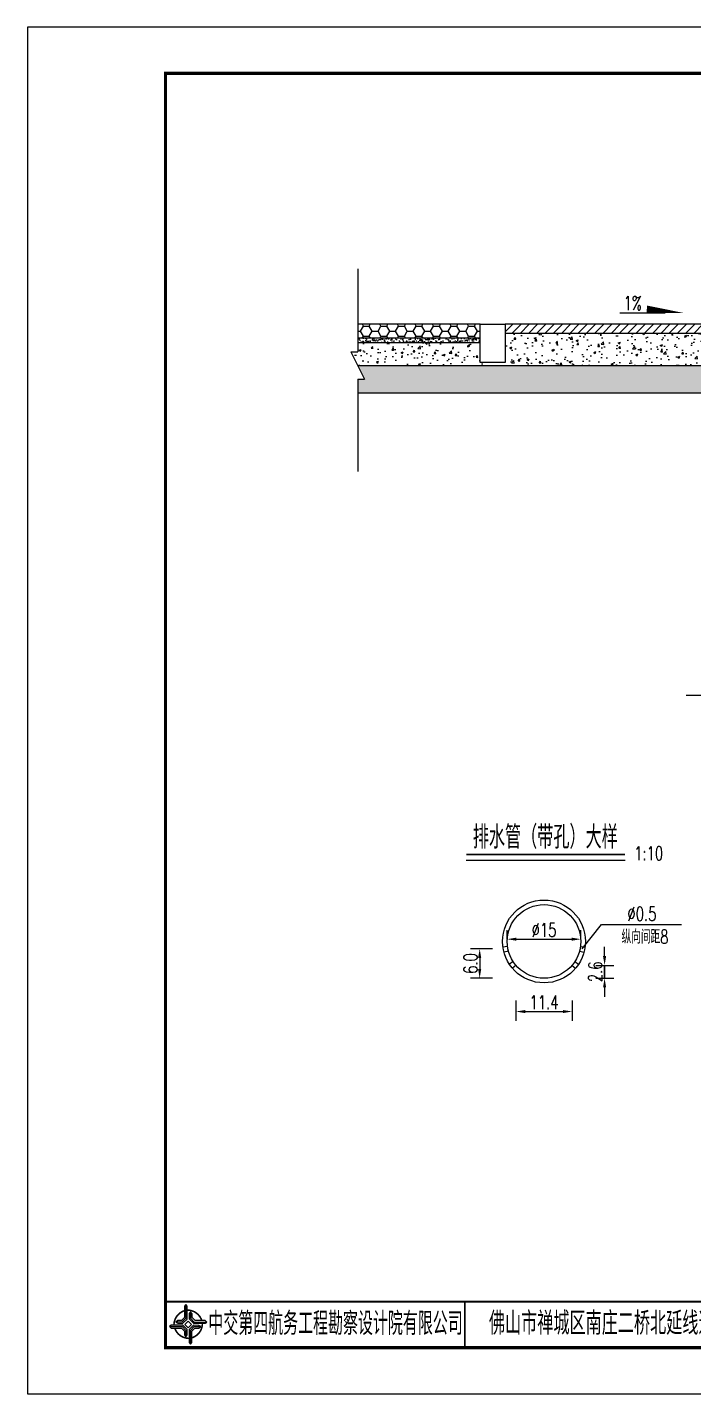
# Model space of a CAD drawing. Extents: x 112 to 532, y -1310 to -990.
# Drawn here: x 111.8 to 256.5, y -1286.8 to -989.8 of the extents above; entities that cross this region are included whole.
import ezdxf
from ezdxf.enums import TextEntityAlignment as Align

# ---------------------------------------------------------------- set-up
doc = ezdxf.new("R2010")
doc.units = 0
doc.header["$LTSCALE"] = 5
doc.header["$PDMODE"] = 32
doc.header["$PDSIZE"] = 0.3
doc.linetypes.add('HIDDEN2', pattern=[4.7625, 3.175, -1.5875])
doc.layers.get('0').update_dxf_attribs({"linetype": 'CONTINUOUS'})
doc.layers.get('Defpoints').update_dxf_attribs({"linetype": 'CONTINUOUS'})
for name, color, linetype in [('1', 3, 'CONTINUOUS'), ('YOLLOW', 2, 'CONTINUOUS'), ('图框', 7, 'CONTINUOUS'), ('尺寸标注', 2, 'CONTINUOUS'), ('文字', 7, 'CONTINUOUS'), ('结构', 2, 'CONTINUOUS'), ('表格', 7, 'CONTINUOUS'), ('路面结构', 2, 'CONTINUOUS')]:
    doc.layers.add(name, color=color, linetype=linetype)
doc.layers.add('标注', color=4, linetype='CONTINUOUS', lineweight=15)
doc.styles.get("Standard").update_dxf_attribs({"font": 'simplex1.shx', "width": 0.7, "bigfont": 'hztxt.shx'})
doc.dimstyles.new('比例1：200', dxfattribs={"dimtxt": 3, "dimasz": 2, "dimexe": 2, "dimexo": 1, "dimgap": 0.5, "dimtad": 1, "dimlfac": 20, "dimzin": 13, "dimdsep": 46, "dimtxsty": 'Standard', "dimcen": -0.09, "dimclrd": 256, "dimclre": 256, "dimclrt": 7, "dimaunit": 1, "dimadec": 0, "dimazin": 2, "dimtfac": 0.0005, "dimtix": 1, "dimtmove": 2, "dimatfit": 3, "dimfxl": 0, "dimtolj": 1, "dimtzin": 13, "dimarcsym": 0})

# ---------------------------------------------------------------- blocks, each defined once
blk = doc.blocks.new('DIM')
blk.add_lwpolyline([(-1, -0.1, 0.2, 0, 0), (0, 0, 0, 0, 0)], format="xyseb")
blk = doc.blocks.new('*D5')
at = {"layer": 'Defpoints', "color": 0}
for p in [(234.3, -1193.72), (234.3, -1196.53), (237.17, -1196.53)]:
    blk.add_point(p, dxfattribs=at)
at = {"layer": '标注', "lineweight": -2}
for p, q in [((237.17, -1191.72), (237.17, -1189.72)), ((235.3, -1193.72), (239.17, -1193.72)), ((237.17, -1193.72), (237.17, -1196.53)), ((235.3, -1196.53), (239.17, -1196.53)), ((237.17, -1198.53), (237.17, -1200.53))]:
    blk.add_line(p, q, dxfattribs=at)
at = {"layer": '标注'}
for points in [[(236.83, -1191.72), (237.5, -1191.72), (237.17, -1193.72)], [(236.83, -1198.53), (237.5, -1198.53), (237.17, -1196.53)]]:
    blk.add_solid(points, dxfattribs=at)
at = {"layer": '标注', "color": 7, "insert": (235.17, -1195.12), "char_height": 3, "attachment_point": 5, "rotation": 90}
blk.add_mtext('\\A1;2.6', dxfattribs=at)
blk = doc.blocks.new('*D6')
at = {"layer": 'Defpoints', "color": 0}
for p in [(217.92, -1200.34), (230.1, -1200.34), (230.1, -1203.76)]:
    blk.add_point(p, dxfattribs=at)
at = {"layer": '标注', "lineweight": -2}
for p, q in [((217.92, -1201.34), (217.92, -1205.76)), ((230.1, -1201.34), (230.1, -1205.76)), ((219.92, -1203.76), (228.1, -1203.76))]:
    blk.add_line(p, q, dxfattribs=at)
at = {"layer": '标注'}
for points in [[(219.92, -1203.43), (219.92, -1204.1), (217.92, -1203.76)], [(228.1, -1203.43), (228.1, -1204.1), (230.1, -1203.76)]]:
    blk.add_solid(points, dxfattribs=at)
at = {"layer": '标注', "color": 7, "insert": (224.01, -1201.76), "char_height": 3, "attachment_point": 5}
blk.add_mtext('\\A1;11.4', dxfattribs=at)
blk = doc.blocks.new('*D7')
at = {"layer": 'Defpoints', "color": 0}
for p in [(213.85, -1190.13), (210.04, -1196.53), (213.85, -1196.53)]:
    blk.add_point(p, dxfattribs=at)
at = {"layer": '标注', "lineweight": -2}
for p, q in [((212.85, -1190.13), (208.04, -1190.13)), ((210.04, -1192.13), (210.04, -1194.53)), ((212.85, -1196.53), (208.04, -1196.53))]:
    blk.add_line(p, q, dxfattribs=at)
at = {"layer": '标注'}
for points in [[(209.7, -1192.13), (210.37, -1192.13), (210.04, -1190.13)], [(209.7, -1194.53), (210.37, -1194.53), (210.04, -1196.53)]]:
    blk.add_solid(points, dxfattribs=at)
at = {"layer": '标注', "color": 7, "insert": (208.04, -1193.33), "char_height": 3, "attachment_point": 5, "rotation": 90}
blk.add_mtext('\\A1;6.0', dxfattribs=at)
blk = doc.blocks.new('*D8')
at = {"layer": 'Defpoints', "color": 0}
for p in [(216.01, -1188.33), (232.01, -1188.04), (232.01, -1188.73)]:
    blk.add_point(p, dxfattribs=at)
at = {"layer": '标注', "lineweight": -2}
for p, q in [((216.01, -1188.04), (216.01, -1186.04)), ((232.01, -1188.04), (232.01, -1186.04)), ((218.01, -1188.04), (230.01, -1188.04))]:
    blk.add_line(p, q, dxfattribs=at)
at = {"layer": '标注'}
for points in [[(218.01, -1187.7), (218.01, -1188.37), (216.01, -1188.04)], [(230.01, -1187.7), (230.01, -1188.37), (232.01, -1188.04)]]:
    blk.add_solid(points, dxfattribs=at)
at = {"layer": '标注', "color": 7, "insert": (224.01, -1186.04), "char_height": 3, "attachment_point": 5}
blk.add_mtext('\\A1;∅15', dxfattribs=at)
blk = doc.blocks.new('tb')
at = {"lineweight": -3}
h = blk.add_hatch(color=256, dxfattribs=at)
h.paths.add_polyline_path([(-1.23, -0.13), (-3.78, -0.14), (-4.14, -0.41), (-1.4, -0.44), (-0.56, -1.24), (-0.54, -2.62), (-0.27, -2.2), (-0.26, -1.06)])
h.paths.add_polyline_path([(0.13, -1.08), (0.14, -3.86), (0.41, -4.26), (0.44, -1.24), (1.25, -0.43), (2.66, -0.43), (2.26, -0.16), (1.07, -0.15)])
h.paths.add_polyline_path([(1.08, 0.3), (3.62, 0.3), (4.02, 0.56), (1.25, 0.57), (0.43, 1.39), (0.43, 2.8), (0.16, 2.41), (0.15, 1.24)])
h.paths.add_polyline_path([(-0.28, 1.21), (-0.28, 3.99), (-0.56, 4.39), (-0.57, 1.41), (-1.38, 0.6), (-2.74, 0.56), (-2.33, 0.3), (-1.2, 0.29)])
for p, q in [((-0.56, 4.39), (-0.57, 1.41)), ((-1.38, 0.6), (-2.74, 0.56)), ((-0.57, 1.41), (-1.38, 0.6)), ((0.43, 2.8), (0.43, 1.39)), ((0.43, 1.39), (1.25, 0.57)), ((1.25, 0.57), (4.02, 0.56)), ((-4.14, -0.41), (-1.4, -0.44)), ((-1.4, -0.44), (-0.56, -1.24)), ((-0.56, -1.24), (-0.54, -2.62)), ((0.41, -4.26), (0.44, -1.24)), ((0.44, -1.24), (1.25, -0.43)), ((1.25, -0.43), (2.66, -0.43))]:
    blk.add_line(p, q, dxfattribs=at)
at = {"lineweight": -3, "const_width": 0.35, "flags": 128}
for points in [[(-0.9, 3.02, 0.324167), (-3.16, -0.14)], [(2.88, 0.92, 0.324403), (-0.24, 3.15)], [(0.75, -2.86, 0.325418), (3.02, 0.26)], [(-2.98, -0.76, 0.322976), (0.14, -2.98)]]:
    blk.add_lwpolyline(points, format="xyb", dxfattribs=at)
at = {"lineweight": -3, "flags": 128}
for points in [[(-0.9, 3.99), (-0.9, 1.58), (-1.53, 0.91), (-2.34, 0.91), (-2.74, 0.56), (-2.33, 0.3), (-1.2, 0.29), (-0.28, 1.21), (-0.28, 3.99), (-0.56, 4.39)], [(-0.04, 0.77), (0.68, 0.04), (-0.04, -0.69), (-0.77, 0.05)], [(3.62, 0.92), (1.43, 0.92), (0.77, 1.54), (0.77, 2.38), (0.43, 2.8), (0.16, 2.41), (0.15, 1.24), (1.08, 0.3), (3.62, 0.3), (4.02, 0.56)], [(-3.73, -0.76), (-1.54, -0.76), (-0.89, -1.39), (-0.89, -2.21), (-0.54, -2.62), (-0.27, -2.2), (-0.26, -1.06), (-1.23, -0.13), (-3.78, -0.14), (-4.14, -0.41)], [(0.75, -3.85), (0.75, -1.43), (1.4, -0.78), (2.26, -0.78), (2.66, -0.43), (2.26, -0.16), (1.07, -0.15), (0.13, -1.08), (0.14, -3.86), (0.41, -4.26)]]:
    blk.add_lwpolyline(points, close=True, dxfattribs=at)

msp = doc.modelspace()

# ---------------------------------------------------------------- hatches: boundary and pattern name
at = {"layer": '尺寸标注'}
h = msp.add_hatch(dxfattribs=at)
h.set_pattern_fill('AR-CONC', color=256, scale=0.025, style=0)
h.set_pattern_definition([(50, (0, 0), (4.554617, -0.398477), [0.47625, -5.23875]), (355, (0, 0), (-0.88107, 4.776416), [0.381, -4.191]), (100.451, (0.3796, -0.033), (3.673563, 4.377917), [0.40475, -4.45225]), (46.1842, (0, 1.27), (6.776976, -1.051058), [0.714375, -7.858125]), (96.6356, (0.565, 1.1824), (5.935106, 6.18564), [0.607125, -6.678375]), (351.184, (0, 1.27), (5.935115, 6.18563), [0.5715, -6.2865]), (21, (0.635, 0.9525), (3.790372, -2.556638), [0.47625, -5.23875]), (326, (0.635, 0.9525), (1.54505, 4.6047), [0.381, -4.191]), (71.4514, (0.951, 0.7394), (5.335412, 2.048071), [0.40475, -4.45225]), (37.5, (0, 0), (0.077215, 2.113876), [0, -4.1402, 0, -4.2545, 0, -4.206875]), (7.5, (0, 0), (1.6704916, 2.5045144), [0, -2.4257, 0, -4.04495, 0, -1.603375]), (327.5, (-1.416, 0), (3.389765, -0.1432186), [0, -1.5875, 0, -4.953, 0, -6.57225]), (317.5, (-2.051, 0), (3.7032295, 0.635662), [0, -2.06375, 0, -3.2893, 0, -4.66725])])
h.paths.add_polyline_path([(183.55152, -1058.38023), (183.55152, -1060.34043), (182.05152, -1060.34043), (183.55152, -1063.34043), (275.56209, -1063.34043), (275.56209, -1056.38023), (215.56209, -1056.38023), (215.56209, -1062.71303), (210.12075, -1062.71303), (210.12075, -1058.38023)])
h = msp.add_hatch(dxfattribs=at)
h.set_pattern_fill('HONEY', color=256, scale=0.4, style=0)
h.paths.add_polyline_path([(183.55152, -1054.38023), (183.55152, -1057.38023), (210.12075, -1057.38023), (210.12075, -1054.38023)])
h = msp.add_hatch(dxfattribs=at)
h.set_pattern_fill('ANSI31', color=256, scale=0.4, style=0)
h.paths.add_polyline_path([(215.56209, -1054.38023), (215.56209, -1056.38023), (275.56209, -1056.38023), (275.56209, -1054.38023)])
at = {"layer": '路面结构', "linetype": 'Continuous'}
h = msp.add_hatch(dxfattribs=at)
h.set_pattern_fill('AR-SAND', color=256, scale=0.02, style=0)
h.paths.add_polyline_path([(183.55152, -1057.38023), (183.55152, -1058.38023), (210.12075, -1058.38023), (210.12075, -1057.38023)])
h = msp.add_hatch(dxfattribs=at)
h.set_pattern_fill('AR-SAND', color=256, scale=0.025, style=0)
h.paths.add_polyline_path([(183.57142, -1063.38023), (185.05152, -1066.34043), (183.55152, -1066.34043), (183.55152, -1069.38023), (300.58361, -1069.38023), (295.58361, -1063.38023)])

# ---------------------------------------------------------------- linework, layer by layer
msp.add_lwpolyline([(531.79965, -1286.82642), (531.79965, -989.82642), (111.79965, -989.82642), (111.79965, -1286.82642)], close=True)
at = {"layer": '1', "color": 1, "linetype": 'Continuous'}
msp.add_lwpolyline([(210.12075, -1054.38023), (215.56209, -1054.38023), (215.56209, -1062.71303), (210.12075, -1062.71303), (210.12075, -1054.38023)], dxfattribs=at)
at = {"layer": 'YOLLOW'}
for p, q in [((183.55152, -1042.34043), (183.55152, -1060.34043)), ((182.05152, -1060.34043), (183.55152, -1060.34043)), ((182.05152, -1060.34043), (185.05152, -1066.34043)), ((183.55152, -1066.34043), (183.55152, -1086.34043)), ((183.55152, -1066.34043), (185.05152, -1066.34043)), ((281.74756, -1134.9931), (254.90398, -1135.05548)), ((232.27857, -1190.14986), (236.53082, -1184.8596)), ((236.53082, -1184.8596), (253.84462, -1184.8596)), ((237.16509, -1191.71909), (237.16509, -1189.71909)), ((237.16509, -1196.52866), (237.16509, -1193.71909)), ((237.16509, -1198.52866), (237.16509, -1200.52866))]:
    msp.add_line(p, q, dxfattribs=at)
at = {"layer": 'YOLLOW', "color": 7}
msp.add_line((240.46717, -1051.91086), (250.33685, -1051.91086), dxfattribs=at)
at = {"layer": 'YOLLOW', "color": 7, "linetype": 'HIDDEN2'}
for p, q in [((216.08773, -1189.63587), (215.09735, -1189.77428)), ((216.28763, -1190.61519), (215.32224, -1190.87601)), ((231.73384, -1190.61519), (232.69923, -1190.87601)), ((231.93375, -1189.63587), (232.92412, -1189.77428)), ((217.32338, -1192.91948), (216.48746, -1193.46833)), ((217.92309, -1193.71909), (217.16213, -1194.36789)), ((230.09838, -1193.71909), (230.85934, -1194.36789)), ((230.69809, -1192.91948), (231.53401, -1193.46833))]:
    msp.add_line(p, q, dxfattribs=at)
at = {"layer": 'YOLLOW', "color": 7}
for radius in [9, 8]:
    msp.add_circle((224.01074, -1188.52866), radius, dxfattribs=at)
at = {"layer": '图框'}
for points, const_width in [([(521.79965, -999.82642), (141.79965, -999.82642), (141.79965, -1276.82642), (521.79965, -1276.82642), (521.79965, -999.82642)], 0.7), ([(141.79965, -1266.82642), (521.79965, -1266.82642)], 0.4), ([(206.79965, -1266.82642), (206.79965, -1276.82642)], 0.4)]:
    msp.add_lwpolyline(points, dxfattribs=dict(at, const_width=const_width))
at = {"layer": '尺寸标注', "color": 7, "linetype": 'Continuous'}
for p, q in [((210.12075, -1054.38023), (183.55152, -1054.38023)), ((275.56209, -1054.38023), (215.56209, -1054.38023)), ((275.56209, -1056.38023), (215.56209, -1056.38023)), ((210.12075, -1057.38023), (183.55152, -1057.38023)), ((210.12075, -1058.38023), (183.55152, -1058.38023)), ((295.58361, -1063.38023), (183.57142, -1063.38023)), ((300.58361, -1069.38023), (183.55152, -1069.38023))]:
    msp.add_line(p, q, dxfattribs=at)
at = {"layer": '结构', "color": 0}
msp.add_line((207.11774, -1170.88053), (241.60877, -1170.88053), dxfattribs=at)
at = {"layer": '结构', "color": 0, "const_width": 0.4}
msp.add_lwpolyline([(207.11774, -1169.63053), (241.60877, -1169.63053)], dxfattribs=at)

# ---------------------------------------------------------------- block references
at = {"layer": 'YOLLOW', "color": 7, "xscale": -8, "yscale": 8, "zscale": 8, "rotation": 180}
msp.add_blockref('DIM', (254.33685, -1051.91086), dxfattribs=at)
at = {"layer": '图框', "lineweight": -3}
msp.add_blockref('tb', (146.79538, -1271.82108), dxfattribs=at)

# ---------------------------------------------------------------- texts
at = {"layer": '图框'}
for s, width, p in [('中交第四航务工程勘察设计院有限公司', 0.65, (178.73049, -1271.57798)), ('佛山市禅城区南庄二桥北延线道路工程', 0.7, (241.79965, -1271.51172))]:
    msp.add_text(s, height=5, dxfattribs=dict(at, width=width)).set_placement(p, align=Align.MIDDLE_CENTER)
at = {"layer": '文字', "width": 0.7}
msp.add_text('排水管（带孔）大样', height=5, dxfattribs=at).set_placement((224.2901, -1165.58646), align=Align.MIDDLE)
at = {"layer": '表格', "color": 7, "width": 0.7}
msp.add_text('纵向间距8', height=3, dxfattribs=at).set_placement((240.85152, -1188.99834))
at = {"layer": '表格', "color": 7, "char_height": 3, "attachment_point": 5}
for s, insert in [('1%', (243.27813, -1049.78698)), ('1:10', (246.74377, -1169.38053)), ('∅0.5', (245.27607, -1182.51814))]:
    msp.add_mtext(s, dxfattribs=dict(at, insert=insert))

# ---------------------------------------------------------------- dimensions: what is measured, and where the dimension line sits
at = {"layer": '标注'}
for base, p1, p2, text, picture, middle in [((232.00815, -1188.037), (216.01332, -1188.32527), (232.00815, -1188.73205), '∅15', '*D8', (224.01074, -1186.037)), ((230.09838, -1203.76263), (217.92309, -1200.33929), (230.09838, -1200.33929), '11.4', '*D6', (224.01074, -1201.76263))]:
    dim = msp.add_linear_dim(base=base, p1=p1, p2=p2, text=text, dimstyle='比例1：200', override={"dimtxsty": 'Standard'}, dxfattribs=at)
    dim.commit()
    dim.dimension.update_dxf_attribs({"geometry": picture, "text_midpoint": middle})
for base, p1, p2, text, picture, middle in [((210.03512, -1196.52866), (213.8494, -1190.12866), (213.8494, -1196.52866), '6.0', '*D7', (208.03512, -1193.32866)), ((237.16509, -1196.52866), (234.30283, -1193.71909), (234.30283, -1196.52866), '2.6', '*D5', (235.16509, -1195.12387))]:
    dim = msp.add_linear_dim(base=base, p1=p1, p2=p2, angle=90, text=text, dimstyle='比例1：200', override={"dimtxsty": 'Standard'}, dxfattribs=at)
    dim.commit()
    dim.dimension.update_dxf_attribs({"geometry": picture, "text_midpoint": middle})

doc.saveas('drawing.dxf')
